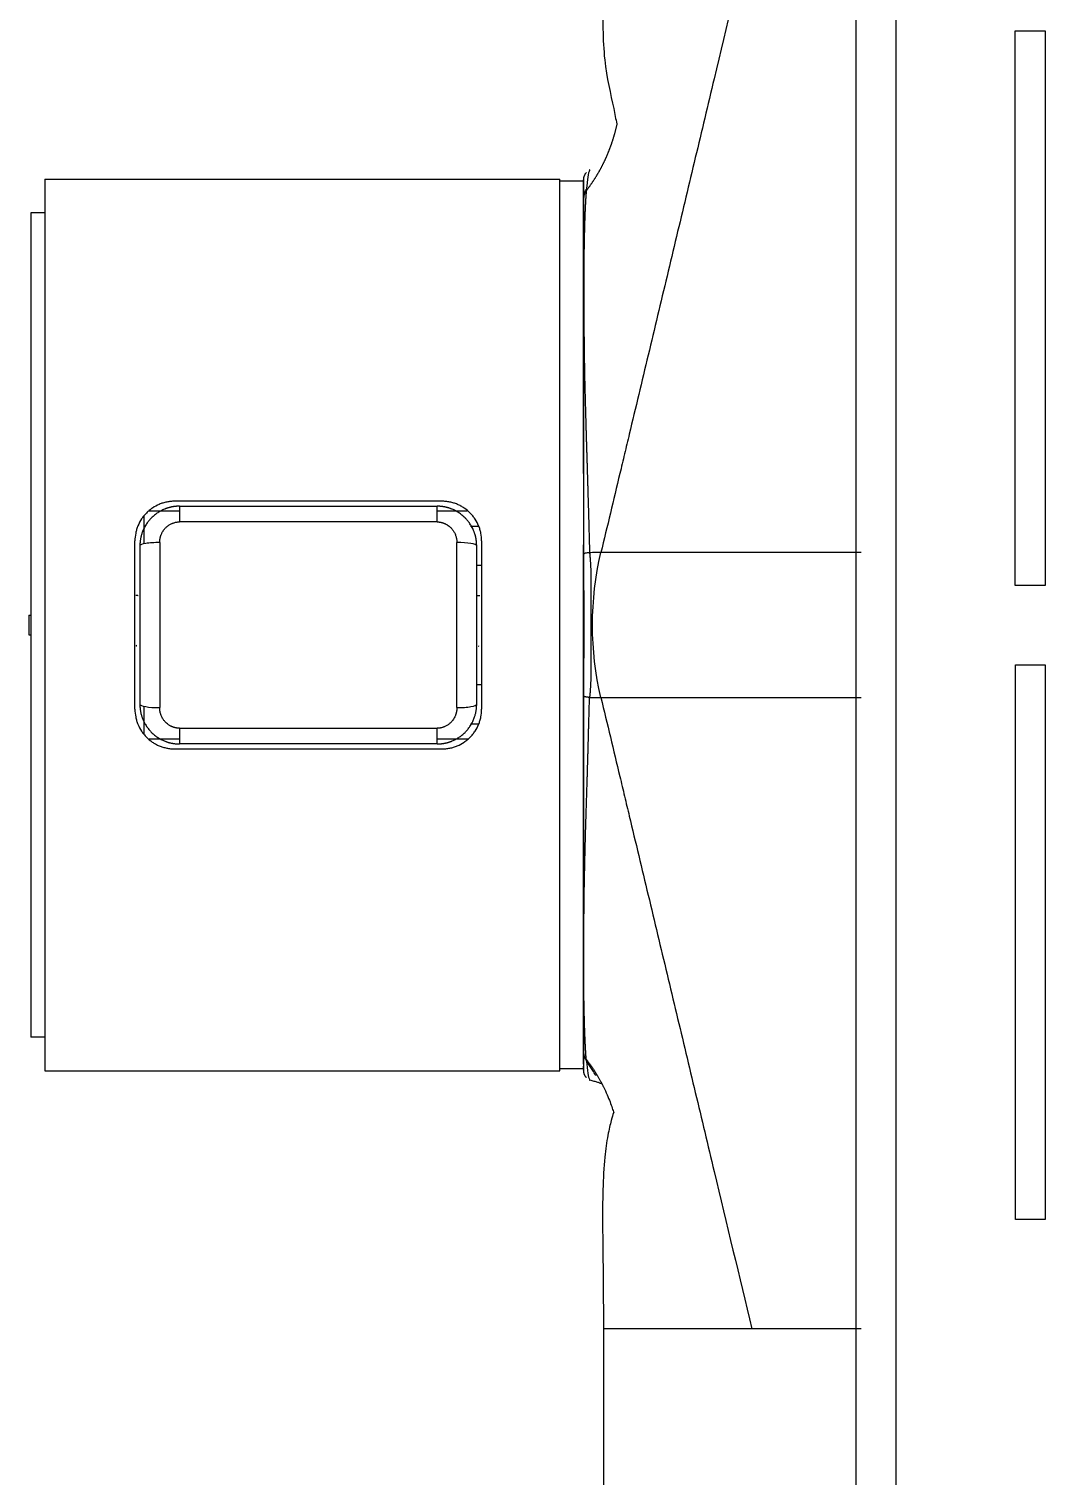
# Model space of a CAD drawing. Header units: millimetres. Extents: x -33000 to 294000, y 0 to 42408.
# Drawn here: x 136292.2 to 136343.4, y 14976.7 to 15049.7 of the extents above; entities that cross this region are included whole.
import ezdxf

# ---------------------------------------------------------------- set-up
doc = ezdxf.new("R2010")
doc.units = ezdxf.units.MM
doc.header["$LTSCALE"] = 50
doc.layers.add('arch', color=8, linetype='Continuous')

msp = doc.modelspace()

# ---------------------------------------------------------------- linework, layer by layer
at = {"layer": 'arch'}
for p, q in [((136341.945, 15049.605), (136343.445, 15049.605)), ((136341.945, 15021.605), (136341.945, 15049.605)), ((136343.445, 15049.605), (136343.445, 15021.605)), ((136292.956, 15042.105), (136292.956, 14997.105)), ((136292.956, 15042.105), (136318.956, 15042.105)), ((136318.956, 14997.105), (136318.956, 15042.105)), ((136320.156, 15042.005), (136318.956, 15042.005)), ((136320.156, 15027.248), (136320.156, 15042.005)), ((136292.956, 15040.405), (136292.256, 15040.405)), ((136292.256, 15040.405), (136292.256, 14998.805)), ((136313.006, 15025.855), (136299.506, 15025.855)), ((136299.756, 15025.605), (136312.756, 15025.605)), ((136299.756, 15025.605), (136299.756, 15024.813)), ((136312.756, 15024.813), (136312.756, 15025.605)), ((136297.956, 15025.119), (136297.956, 15023.705)), ((136299.756, 15025.355), (136298.208, 15025.355)), ((136312.756, 15024.813), (136299.756, 15024.813)), ((136314.283, 15025.355), (136312.756, 15025.355)), ((136314.447, 15024.605), (136314.846, 15024.605)), ((136297.506, 15015.355), (136297.506, 15023.855)), ((136297.756, 15023.605), (136297.756, 15015.605)), ((136298.756, 15023.771), (136298.756, 15019.605)), ((136313.756, 15019.605), (136313.756, 15023.771)), ((136314.756, 15015.605), (136314.756, 15023.605)), ((136315.006, 15023.855), (136315.006, 15015.355)), ((136320.156, 14997.444), (136320.156, 15023.652)), ((136315.006, 15022.605), (136314.756, 15022.605)), ((136297.655, 15021.105), (136297.555, 15021.105)), ((136314.805, 15021.105), (136314.905, 15021.105)), ((136343.445, 15021.605), (136341.945, 15021.605)), ((136292.156, 15020.105), (136292.256, 15020.105)), ((136292.156, 15020.105), (136292.156, 15019.105)), ((136292.156, 15019.105), (136292.256, 15019.105)), ((136298.756, 15019.605), (136298.756, 15015.438)), ((136313.756, 15015.438), (136313.756, 15019.605)), ((136341.946, 15017.605), (136343.445, 15017.605)), ((136341.946, 14989.605), (136341.946, 15017.605)), ((136343.445, 15017.605), (136343.445, 14989.605)), ((136314.756, 15016.605), (136315.006, 15016.605)), ((136297.956, 15015.505), (136297.956, 15014.091)), ((136314.83, 15014.605), (136314.447, 15014.605)), ((136298.229, 15013.855), (136299.756, 15013.855)), ((136299.756, 15014.396), (136299.756, 15013.605)), ((136299.756, 15014.396), (136312.756, 15014.396)), ((136312.756, 15013.605), (136312.756, 15014.396)), ((136312.756, 15013.855), (136314.304, 15013.855)), ((136299.506, 15013.355), (136313.006, 15013.355)), ((136312.756, 15013.605), (136299.756, 15013.605)), ((136292.956, 14998.805), (136292.256, 14998.805)), ((136292.956, 14997.105), (136318.956, 14997.105)), ((136320.156, 14997.205), (136318.956, 14997.205)), ((136320.156, 14997.205), (136320.156, 14997.347)), ((136343.445, 14989.605), (136341.946, 14989.605)), ((136321.156, 14984.136), (136321.156, 14904.405))]:
    msp.add_line(p, q, dxfattribs=at)
for centre, major_axis, start_param, end_param in [((136298.756, 15023.605), (1, 0), 1.570796, 3.141593), ((136313.756, 15023.605), (1, 0), 0, 1.570796), ((136298.756, 15015.605), (-1, 0), 0, 1.570796), ((136313.756, 15015.605), (-1, 0), 1.570796, 3.141593)]:
    msp.add_ellipse(centre, major_axis=major_axis, ratio=0.166667, start_param=start_param, end_param=end_param, dxfattribs=at)
for points, degree in [([(136333.906, 14904.605), (136333.906, 15145.105)], 1), ([(136335.906, 15145.112), (136335.906, 14905.605)], 1), ([(136320.156, 15042.061), (136320.155, 15042.28), (136320.293, 15042.451)], 2), ([(136320.156, 15042.068), (136320.156, 15042.069), (136320.156, 15041.774), (136320.156, 15041.211)], 3), ([(136320.156, 15041.211), (136320.156, 15041.196), (136320.156, 15041.181), (136320.156, 15041.165)], 3), ([(136321.028, 15015.95), (136320.462, 15018.326), (136320.462, 15020.883), (136321.028, 15023.26)], 3), ([(136297.555, 15021.105), (136297.551, 15021.105), (136297.547, 15021.101), (136297.544, 15021.095)], 3), ([(136297.655, 15021.105), (136297.658, 15021.105), (136297.662, 15021.101), (136297.665, 15021.095)], 3), ([(136314.805, 15021.105), (136314.802, 15021.105), (136314.798, 15021.101), (136314.794, 15021.095)], 3), ([(136314.905, 15021.105), (136314.909, 15021.105), (136314.912, 15021.102), (136314.916, 15021.096)], 3), ([(136320.156, 14998.044), (136320.156, 14998.028), (136320.156, 14998.013), (136320.156, 14997.999)], 3), ([(136320.156, 14997.999), (136320.156, 14997.434), (136320.156, 14997.139), (136320.156, 14997.141)], 3), ([(136320.292, 14996.76), (136320.155, 14996.93), (136320.156, 14997.148)], 2), ([(136320.45, 14996.651), (136321.007, 14996.499), (136321.06, 14996.459)], 2)]:
    msp.add_open_spline(points, degree=degree, dxfattribs=at)
for points, knots in [([(136328.641, 15055.126), (136328.01, 15052.482), (136327.377, 15049.834), (136326.427, 15045.856), (136326.11, 15044.529), (136325.475, 15041.873), (136325.158, 15040.544), (136324.682, 15038.55), (136324.523, 15037.885), (136324.205, 15036.556), (136323.729, 15034.562), (136323.094, 15031.902), (136322.617, 15029.908), (136322.379, 15028.911), (136322.299, 15028.578), (136322.14, 15027.913), (136321.902, 15026.916), (136321.664, 15025.919), (136321.346, 15024.589), (136321.187, 15023.924), (136321.028, 15023.26)], [0, 0, 0, 0, 0.25, 0.25, 0.375, 0.375, 0.5, 0.5, 0.5625, 0.5625, 0.625, 0.75, 0.8125, 0.8125, 0.84375, 0.84375, 0.875, 0.9375, 0.9375, 1, 1, 1, 1]), ([(136321.156, 15055.126), (136321.123, 15053.818), (136321.132, 15051.397), (136321.099, 15048.117), (136321.598, 15046.086), (136321.776, 15045.145), (136321.826, 15044.901)], [0, 0, 0, 0, 0.316473, 0.617682, 0.895173, 1, 1, 1, 1]), ([(136321.139, 15042.88), (136321.14, 15042.883), (136321.149, 15042.9), (136321.164, 15042.931), (136321.185, 15042.973), (136321.205, 15043.014), (136321.224, 15043.056), (136321.244, 15043.098), (136321.263, 15043.14), (136321.282, 15043.182), (136321.301, 15043.224), (136321.32, 15043.267), (136321.338, 15043.309), (136321.356, 15043.352), (136321.374, 15043.394), (136321.392, 15043.437), (136321.409, 15043.48), (136321.427, 15043.523), (136321.443, 15043.566), (136321.46, 15043.609), (136321.477, 15043.652), (136321.493, 15043.695), (136321.509, 15043.739), (136321.525, 15043.782), (136321.54, 15043.826), (136321.556, 15043.869), (136321.571, 15043.913), (136321.586, 15043.957), (136321.6, 15044.001), (136321.615, 15044.044), (136321.629, 15044.088), (136321.643, 15044.133), (136321.657, 15044.177), (136321.67, 15044.221), (136321.684, 15044.265), (136321.697, 15044.31), (136321.71, 15044.354), (136321.722, 15044.398), (136321.735, 15044.443), (136321.747, 15044.488), (136321.759, 15044.532), (136321.771, 15044.577), (136321.782, 15044.622), (136321.794, 15044.667), (136321.805, 15044.711), (136321.816, 15044.756), (136321.826, 15044.801), (136321.837, 15044.846), (136321.844, 15044.877), (136321.848, 15044.893), (136321.848, 15044.893)], [0, 0, 0, 0, 0.005324, 0.026917, 0.048511, 0.070105, 0.091699, 0.113294, 0.134889, 0.156485, 0.178082, 0.19968, 0.221278, 0.242878, 0.264478, 0.286079, 0.307681, 0.329284, 0.350887, 0.372492, 0.394097, 0.415703, 0.43731, 0.458918, 0.480526, 0.502134, 0.523743, 0.545352, 0.566962, 0.588571, 0.610181, 0.63179, 0.653399, 0.675008, 0.696616, 0.718223, 0.73983, 0.761435, 0.78304, 0.804642, 0.826244, 0.847843, 0.869442, 0.89104, 0.912637, 0.934234, 0.955831, 0.977428, 0.999025, 1, 1, 1, 1]), ([(136320.285, 15041.522), (136320.295, 15041.534), (136320.313, 15041.559), (136320.341, 15041.596), (136320.369, 15041.633), (136320.396, 15041.67), (136320.423, 15041.707), (136320.45, 15041.745), (136320.477, 15041.782), (136320.504, 15041.82), (136320.53, 15041.858), (136320.556, 15041.896), (136320.582, 15041.934), (136320.608, 15041.972), (136320.634, 15042.011), (136320.659, 15042.049), (136320.685, 15042.088), (136320.71, 15042.127), (136320.734, 15042.166), (136320.759, 15042.205), (136320.784, 15042.244), (136320.808, 15042.284), (136320.832, 15042.323), (136320.855, 15042.363), (136320.879, 15042.403), (136320.902, 15042.443), (136320.925, 15042.483), (136320.948, 15042.523), (136320.971, 15042.563), (136320.993, 15042.603), (136321.016, 15042.644), (136321.037, 15042.685), (136321.059, 15042.725), (136321.081, 15042.766), (136321.102, 15042.807), (136321.121, 15042.845), (136321.133, 15042.869), (136321.139, 15042.88)], [0, 0, 0, 0, 0.028748, 0.0575, 0.086255, 0.115013, 0.143774, 0.172538, 0.201303, 0.230072, 0.258842, 0.287613, 0.316387, 0.345162, 0.373938, 0.402716, 0.431494, 0.460273, 0.489053, 0.517833, 0.546614, 0.575395, 0.604176, 0.632957, 0.661738, 0.69052, 0.7193, 0.748081, 0.776862, 0.805642, 0.834422, 0.863201, 0.89198, 0.920759, 0.949538, 0.978317, 1, 1, 1, 1]), ([(136320.464, 15042.592), (136320.457, 15042.585), (136320.45, 15042.571), (136320.421, 15042.494), (136320.397, 15042.384), (136320.344, 15042.059), (136320.316, 15041.843), (136320.288, 15041.573)], [0, 0, 0, 0, 0.148529, 0.148529, 0.574264, 0.574264, 1, 1, 1, 1]), ([(136320.156, 15041.211), (136320.156, 15041.241), (136320.158, 15041.272), (136320.169, 15041.334), (136320.177, 15041.366), (136320.199, 15041.428), (136320.213, 15041.459), (136320.246, 15041.518), (136320.266, 15041.547), (136320.288, 15041.573)], [0, 0, 0, 0, 0.25, 0.25, 0.5, 0.5, 0.75, 0.75, 1, 1, 1, 1]), ([(136320.288, 15041.573), (136320.288, 15041.57), (136320.287, 15041.563), (136320.287, 15041.553), (136320.286, 15041.543), (136320.286, 15041.533), (136320.286, 15041.526), (136320.285, 15041.522)], [0, 0, 0, 0, 0.203537, 0.405279, 0.605254, 0.803486, 1, 1, 1, 1]), ([(136320.156, 15041.165), (136320.156, 15041.016), (136320.156, 15040.849), (136320.156, 15040.485), (136320.156, 15040.287), (136320.156, 15039.858), (136320.156, 15039.627), (136320.156, 15039.133), (136320.156, 15038.87), (136320.156, 15038.31), (136320.156, 15038.013), (136320.156, 15037.387), (136320.156, 15037.058), (136320.156, 15036.369), (136320.156, 15036.01), (136320.156, 15035.262), (136320.156, 15034.875), (136320.156, 15034.075), (136320.156, 15033.663), (136320.156, 15032.816), (136320.156, 15032.382), (136320.156, 15031.494), (136320.156, 15031.041), (136320.156, 15030.117), (136320.156, 15029.647), (136320.156, 15028.216), (136320.156, 15027.234), (136320.156, 15025.234), (136320.156, 15024.215), (136320.156, 15023.187)], [0, 0, 0, 0, 0.0625, 0.0625, 0.125, 0.125, 0.1875, 0.1875, 0.25, 0.25, 0.3125, 0.3125, 0.375, 0.375, 0.4375, 0.4375, 0.5, 0.5, 0.5625, 0.5625, 0.625, 0.625, 0.6875, 0.6875, 0.75, 0.75, 0.875, 0.875, 1, 1, 1, 1]), ([(136320.285, 15041.522), (136320.285, 15041.514), (136320.283, 15041.498), (136320.282, 15041.473), (136320.28, 15041.448), (136320.278, 15041.423), (136320.276, 15041.398), (136320.274, 15041.373), (136320.272, 15041.348), (136320.271, 15041.323), (136320.269, 15041.298), (136320.267, 15041.273), (136320.265, 15041.247), (136320.264, 15041.222), (136320.262, 15041.196), (136320.26, 15041.171), (136320.259, 15041.145), (136320.257, 15041.119), (136320.255, 15041.094), (136320.254, 15041.068), (136320.252, 15041.042), (136320.251, 15041.016), (136320.249, 15040.99), (136320.248, 15040.965), (136320.246, 15040.939), (136320.245, 15040.913), (136320.244, 15040.887), (136320.242, 15040.861), (136320.241, 15040.835), (136320.239, 15040.809), (136320.238, 15040.783), (136320.237, 15040.757), (136320.236, 15040.731), (136320.234, 15040.706), (136320.233, 15040.68), (136320.232, 15040.654), (136320.231, 15040.628), (136320.229, 15040.602), (136320.228, 15040.576), (136320.227, 15040.551), (136320.226, 15040.525), (136320.225, 15040.499), (136320.224, 15040.474), (136320.223, 15040.448), (136320.221, 15040.423), (136320.22, 15040.397), (136320.219, 15040.372), (136320.218, 15040.346), (136320.217, 15040.321), (136320.216, 15040.296), (136320.215, 15040.271), (136320.214, 15040.246), (136320.214, 15040.221), (136320.213, 15040.196), (136320.212, 15040.171), (136320.211, 15040.146), (136320.21, 15040.121), (136320.209, 15040.097), (136320.208, 15040.072), (136320.207, 15040.048), (136320.207, 15040.024), (136320.206, 15039.999), (136320.205, 15039.975), (136320.204, 15039.951), (136320.204, 15039.927), (136320.203, 15039.904), (136320.202, 15039.88), (136320.201, 15039.856), (136320.201, 15039.833), (136320.2, 15039.809), (136320.199, 15039.786), (136320.199, 15039.763), (136320.198, 15039.74), (136320.197, 15039.717), (136320.197, 15039.695), (136320.196, 15039.672), (136320.195, 15039.65), (136320.195, 15039.627), (136320.194, 15039.605), (136320.194, 15039.583), (136320.193, 15039.561), (136320.193, 15039.54), (136320.192, 15039.518), (136320.192, 15039.497), (136320.191, 15039.475), (136320.191, 15039.454), (136320.19, 15039.433), (136320.19, 15039.412), (136320.189, 15039.392), (136320.189, 15039.371), (136320.188, 15039.351), (136320.188, 15039.331), (136320.187, 15039.311), (136320.187, 15039.291), (136320.186, 15039.272), (136320.186, 15039.252), (136320.186, 15039.233), (136320.185, 15039.214), (136320.185, 15039.195), (136320.184, 15039.176), (136320.184, 15039.158), (136320.184, 15039.139), (136320.183, 15039.121), (136320.183, 15039.103), (136320.183, 15039.085), (136320.182, 15039.068), (136320.182, 15039.05), (136320.182, 15039.033), (136320.181, 15039.016), (136320.181, 15038.999), (136320.181, 15038.983), (136320.18, 15038.966), (136320.18, 15038.95), (136320.18, 15038.934), (136320.179, 15038.918), (136320.179, 15038.903), (136320.179, 15038.887), (136320.179, 15038.872), (136320.178, 15038.857), (136320.178, 15038.842), (136320.177, 15038.784), (136320.175, 15038.679), (136320.173, 15038.525), (136320.171, 15038.365), (136320.17, 15038.198), (136320.168, 15038.024), (136320.167, 15037.844), (136320.166, 15037.656), (136320.165, 15037.461), (136320.165, 15037.259), (136320.164, 15037.049), (136320.164, 15036.831), (136320.164, 15036.605), (136320.164, 15036.371), (136320.164, 15036.129), (136320.165, 15035.878), (136320.165, 15035.618), (136320.166, 15035.35), (136320.167, 15035.106), (136320.168, 15034.889), (136320.169, 15034.699), (136320.17, 15034.5), (136320.172, 15034.293), (136320.174, 15034.078), (136320.176, 15033.854), (136320.179, 15033.622), (136320.182, 15033.38), (136320.185, 15033.129), (136320.189, 15032.869), (136320.194, 15032.6), (136320.199, 15032.322), (136320.205, 15032.046), (136320.211, 15031.774), (136320.217, 15031.508), (136320.224, 15031.235), (136320.231, 15030.955), (136320.239, 15030.668), (136320.247, 15030.375), (136320.255, 15030.074), (136320.264, 15029.767), (136320.272, 15029.491), (136320.279, 15029.25), (136320.285, 15029.046), (136320.291, 15028.844), (136320.297, 15028.643), (136320.304, 15028.443), (136320.31, 15028.245), (136320.316, 15028.049), (136320.322, 15027.853), (136320.327, 15027.66), (136320.333, 15027.468), (136320.339, 15027.277), (136320.345, 15027.089), (136320.35, 15026.902), (136320.356, 15026.716), (136320.361, 15026.533), (136320.367, 15026.351), (136320.372, 15026.171), (136320.377, 15025.993), (136320.382, 15025.817), (136320.387, 15025.642), (136320.392, 15025.47), (136320.397, 15025.299), (136320.402, 15025.13), (136320.407, 15024.963), (136320.412, 15024.799), (136320.416, 15024.636), (136320.421, 15024.475), (136320.425, 15024.316), (136320.429, 15024.159), (136320.433, 15024.004), (136320.438, 15023.851), (136320.442, 15023.7), (136320.445, 15023.551), (136320.449, 15023.404), (136320.452, 15023.307), (136320.453, 15023.259)], [0, 0, 0, 0, 0.003027, 0.006038, 0.009033, 0.012011, 0.014972, 0.017918, 0.020847, 0.023759, 0.026655, 0.029534, 0.032397, 0.035244, 0.038074, 0.040887, 0.043684, 0.046465, 0.049228, 0.051975, 0.054706, 0.05742, 0.060117, 0.062798, 0.065462, 0.068109, 0.070739, 0.073353, 0.07595, 0.078531, 0.081094, 0.083641, 0.086171, 0.088685, 0.091181, 0.093661, 0.096124, 0.09857, 0.100999, 0.103411, 0.105807, 0.108186, 0.110547, 0.112892, 0.11522, 0.117532, 0.119826, 0.122103, 0.124363, 0.126607, 0.128833, 0.131043, 0.133236, 0.135411, 0.13757, 0.139712, 0.141836, 0.143944, 0.146035, 0.148108, 0.150165, 0.152205, 0.154227, 0.156233, 0.158222, 0.160193, 0.162148, 0.164085, 0.166006, 0.167909, 0.169795, 0.171664, 0.173517, 0.175352, 0.17717, 0.178971, 0.180754, 0.182521, 0.184271, 0.186003, 0.187719, 0.189417, 0.191098, 0.192762, 0.194409, 0.196039, 0.197652, 0.199248, 0.200826, 0.202387, 0.203932, 0.205459, 0.206969, 0.208462, 0.209937, 0.211396, 0.212837, 0.214262, 0.215669, 0.217059, 0.218432, 0.219787, 0.221126, 0.222447, 0.223752, 0.225039, 0.226309, 0.227561, 0.228797, 0.230015, 0.231217, 0.232401, 0.233568, 0.234718, 0.23585, 0.236966, 0.238064, 0.239145, 0.240209, 0.241256, 0.242286, 0.252668, 0.263327, 0.274264, 0.285477, 0.296967, 0.308733, 0.320776, 0.333094, 0.345688, 0.358557, 0.371702, 0.385121, 0.398813, 0.41278, 0.427019, 0.44153, 0.456312, 0.471364, 0.481129, 0.49124, 0.501694, 0.51249, 0.523628, 0.535105, 0.54692, 0.559072, 0.571557, 0.584373, 0.597519, 0.610991, 0.624786, 0.637095, 0.649601, 0.662303, 0.675201, 0.688292, 0.701577, 0.715055, 0.728724, 0.742584, 0.751573, 0.76046, 0.769247, 0.777934, 0.786522, 0.79501, 0.8034, 0.811692, 0.819886, 0.827983, 0.835983, 0.843887, 0.851695, 0.859408, 0.867026, 0.874549, 0.881978, 0.889313, 0.896555, 0.903704, 0.91076, 0.917724, 0.924596, 0.931376, 0.938065, 0.944663, 0.951171, 0.957588, 0.963915, 0.970153, 0.9763, 0.982359, 0.988328, 0.994208, 1, 1, 1, 1]), ([(136299.506, 15025.855), (136299.439, 15025.855), (136299.306, 15025.848), (136299.111, 15025.819), (136298.983, 15025.786), (136298.887, 15025.757), (136298.856, 15025.746), (136298.793, 15025.724), (136298.763, 15025.712), (136298.611, 15025.648), (136298.495, 15025.586), (136298.36, 15025.494), (136298.333, 15025.475), (136298.28, 15025.435), (136298.254, 15025.415), (136298.178, 15025.352), (136298.082, 15025.264), (136297.996, 15025.167), (136297.934, 15025.092), (136297.914, 15025.066), (136297.876, 15025.014), (136297.857, 15024.987), (136297.766, 15024.85), (136297.706, 15024.736), (136297.632, 15024.557), (136297.61, 15024.496), (136297.582, 15024.402), (136297.573, 15024.371), (136297.558, 15024.307), (136297.55, 15024.275), (136297.519, 15024.116), (136297.506, 15023.986), (136297.506, 15023.855)], [0, 0, 0, 0, 0.0625, 0.125, 0.1875, 0.1875, 0.21875, 0.21875, 0.25, 0.25, 0.375, 0.375, 0.40625, 0.40625, 0.4375, 0.4375, 0.5, 0.5625, 0.5625, 0.59375, 0.59375, 0.625, 0.625, 0.75, 0.75, 0.8125, 0.8125, 0.84375, 0.84375, 0.875, 0.875, 1, 1, 1, 1]), ([(136299.756, 15025.605), (136299.749, 15025.605), (136299.734, 15025.605), (136299.712, 15025.604), (136299.69, 15025.604), (136299.668, 15025.603), (136299.647, 15025.602), (136299.625, 15025.6), (136299.603, 15025.599), (136299.581, 15025.597), (136299.559, 15025.595), (136299.537, 15025.593), (136299.514, 15025.59), (136299.492, 15025.587), (136299.47, 15025.584), (136299.448, 15025.581), (136299.426, 15025.577), (136299.404, 15025.574), (136299.382, 15025.57), (136299.36, 15025.565), (136299.338, 15025.561), (136299.316, 15025.556), (136299.295, 15025.551), (136299.273, 15025.545), (136299.251, 15025.54), (136299.229, 15025.534), (136299.207, 15025.528), (136299.185, 15025.522), (136299.164, 15025.515), (136299.142, 15025.508), (136299.12, 15025.501), (136299.099, 15025.494), (136299.077, 15025.486), (136299.056, 15025.478), (136299.035, 15025.47), (136299.013, 15025.462), (136298.943, 15025.433), (136298.822, 15025.377), (136298.657, 15025.279), (136298.495, 15025.161), (136298.354, 15025.035), (136298.229, 15024.9), (136298.116, 15024.755), (136298.004, 15024.578), (136297.926, 15024.417), (136297.875, 15024.287), (136297.847, 15024.204), (136297.824, 15024.125), (136297.805, 15024.049), (136297.791, 15023.977), (136297.779, 15023.91), (136297.77, 15023.848), (136297.764, 15023.79), (136297.76, 15023.737), (136297.758, 15023.688), (136297.756, 15023.645), (136297.756, 15023.618), (136297.756, 15023.605)], [0, 0, 0, 0, 0.006932, 0.013875, 0.020831, 0.027798, 0.034777, 0.041768, 0.04877, 0.055783, 0.062807, 0.069842, 0.076888, 0.083945, 0.091012, 0.098089, 0.105177, 0.112275, 0.119383, 0.126501, 0.13363, 0.140769, 0.147918, 0.155077, 0.162247, 0.169427, 0.176618, 0.183819, 0.19103, 0.198251, 0.205483, 0.212725, 0.219977, 0.22724, 0.234513, 0.241796, 0.24909, 0.307244, 0.368214, 0.431986, 0.498548, 0.548707, 0.607158, 0.67388, 0.748859, 0.778439, 0.806439, 0.832863, 0.857715, 0.880996, 0.902709, 0.922854, 0.941429, 0.958431, 0.973861, 0.987717, 1, 1, 1, 1]), ([(136314.756, 15023.605), (136314.756, 15023.612), (136314.756, 15023.628), (136314.755, 15023.652), (136314.755, 15023.678), (136314.753, 15023.706), (136314.752, 15023.736), (136314.749, 15023.767), (136314.746, 15023.8), (136314.743, 15023.835), (136314.738, 15023.871), (136314.733, 15023.909), (136314.726, 15023.949), (136314.719, 15023.99), (136314.71, 15024.033), (136314.7, 15024.077), (136314.688, 15024.123), (136314.675, 15024.17), (136314.66, 15024.219), (136314.643, 15024.268), (136314.624, 15024.319), (136314.581, 15024.427), (136314.508, 15024.577), (136314.396, 15024.755), (136314.283, 15024.9), (136314.158, 15025.034), (136314.018, 15025.161), (136313.855, 15025.279), (136313.689, 15025.377), (136313.562, 15025.437), (136313.476, 15025.471), (136313.432, 15025.487), (136313.387, 15025.503), (136313.343, 15025.517), (136313.298, 15025.53), (136313.253, 15025.542), (136313.208, 15025.553), (136313.163, 15025.563), (136313.118, 15025.572), (136313.072, 15025.58), (136313.027, 15025.586), (136312.982, 15025.592), (136312.936, 15025.597), (136312.891, 15025.6), (136312.846, 15025.603), (136312.801, 15025.604), (136312.771, 15025.605), (136312.756, 15025.605)], [0, 0, 0, 0, 0.007192, 0.014948, 0.023266, 0.032147, 0.041592, 0.051599, 0.062169, 0.073302, 0.084996, 0.097253, 0.11007, 0.123449, 0.137389, 0.15189, 0.166954, 0.182581, 0.198771, 0.215525, 0.232845, 0.25073, 0.325803, 0.392595, 0.451091, 0.501269, 0.567911, 0.631764, 0.692815, 0.75105, 0.766045, 0.780996, 0.795903, 0.810767, 0.825588, 0.840366, 0.855099, 0.86979, 0.884437, 0.899041, 0.913602, 0.928119, 0.942591, 0.957016, 0.971393, 0.985722, 1, 1, 1, 1]), ([(136315.006, 15023.855), (136315.006, 15023.986), (136314.993, 15024.115), (136314.956, 15024.305), (136314.94, 15024.368), (136314.912, 15024.462), (136314.902, 15024.493), (136314.88, 15024.554), (136314.868, 15024.585), (136314.806, 15024.735), (136314.746, 15024.849), (136314.639, 15025.011), (136314.6, 15025.064), (136314.538, 15025.14), (136314.517, 15025.165), (136314.473, 15025.214), (136314.451, 15025.238), (136314.337, 15025.353), (136314.237, 15025.437), (136314.101, 15025.529), (136314.073, 15025.546), (136314.031, 15025.572), (136314.017, 15025.581), (136313.988, 15025.597), (136313.916, 15025.637), (136313.782, 15025.701), (136313.597, 15025.769), (136313.469, 15025.801), (136313.371, 15025.821), (136313.338, 15025.827), (136313.272, 15025.837), (136313.239, 15025.841), (136313.14, 15025.851), (136313.073, 15025.855), (136313.006, 15025.855)], [0, 0, 0, 0, 0.125, 0.125, 0.1875, 0.1875, 0.21875, 0.21875, 0.25, 0.25, 0.375, 0.375, 0.4375, 0.4375, 0.46875, 0.46875, 0.5, 0.5, 0.625, 0.625, 0.65625, 0.65625, 0.671875, 0.671875, 0.6875, 0.75, 0.8125, 0.875, 0.875, 0.90625, 0.90625, 0.9375, 0.9375, 1, 1, 1, 1]), ([(136298.756, 15023.771), (136298.756, 15023.777), (136298.756, 15023.788), (136298.756, 15023.805), (136298.757, 15023.822), (136298.758, 15023.839), (136298.759, 15023.856), (136298.761, 15023.873), (136298.762, 15023.89), (136298.764, 15023.907), (136298.767, 15023.923), (136298.769, 15023.94), (136298.772, 15023.957), (136298.775, 15023.973), (136298.778, 15023.99), (136298.782, 15024.007), (136298.786, 15024.023), (136298.79, 15024.039), (136298.794, 15024.056), (136298.799, 15024.072), (136298.804, 15024.088), (136298.809, 15024.104), (136298.814, 15024.12), (136298.82, 15024.136), (136298.826, 15024.152), (136298.838, 15024.183), (136298.867, 15024.25), (136298.918, 15024.344), (136298.983, 15024.435), (136299.045, 15024.506), (136299.103, 15024.561), (136299.165, 15024.612), (136299.23, 15024.658), (136299.299, 15024.698), (136299.355, 15024.725), (136299.4, 15024.743), (136299.439, 15024.758), (136299.494, 15024.776), (136299.551, 15024.791), (136299.603, 15024.801), (136299.644, 15024.806), (136299.679, 15024.81), (136299.709, 15024.812), (136299.734, 15024.813), (136299.749, 15024.813), (136299.756, 15024.813)], [0, 0, 0, 0, 0.010626, 0.021255, 0.031886, 0.042518, 0.053151, 0.063784, 0.074417, 0.085049, 0.09568, 0.106308, 0.116934, 0.127556, 0.138176, 0.148793, 0.159407, 0.170017, 0.180623, 0.191226, 0.201825, 0.212421, 0.223012, 0.233599, 0.244181, 0.254759, 0.2963, 0.38126, 0.455852, 0.506627, 0.556602, 0.606403, 0.656029, 0.705482, 0.754773, 0.77086, 0.796723, 0.832332, 0.877664, 0.906144, 0.931386, 0.953391, 0.972161, 0.987697, 1, 1, 1, 1]), ([(136312.756, 15024.813), (136312.761, 15024.813), (136312.771, 15024.813), (136312.786, 15024.813), (136312.802, 15024.812), (136312.817, 15024.811), (136312.832, 15024.81), (136312.847, 15024.809), (136312.862, 15024.807), (136312.877, 15024.805), (136312.893, 15024.803), (136312.908, 15024.801), (136312.923, 15024.798), (136312.938, 15024.795), (136312.953, 15024.792), (136312.967, 15024.789), (136312.982, 15024.786), (136312.997, 15024.782), (136313.012, 15024.778), (136313.026, 15024.774), (136313.041, 15024.769), (136313.055, 15024.764), (136313.07, 15024.759), (136313.084, 15024.754), (136313.098, 15024.749), (136313.113, 15024.743), (136313.127, 15024.737), (136313.144, 15024.73), (136313.17, 15024.718), (136313.207, 15024.7), (136313.258, 15024.672), (136313.33, 15024.625), (136313.402, 15024.568), (136313.469, 15024.504), (136313.52, 15024.446), (136313.568, 15024.381), (136313.611, 15024.313), (136313.649, 15024.242), (136313.675, 15024.181), (136313.697, 15024.123), (136313.718, 15024.058), (136313.735, 15023.986), (136313.746, 15023.919), (136313.752, 15023.869), (136313.755, 15023.829), (136313.756, 15023.797), (136313.756, 15023.779), (136313.756, 15023.771)], [0, 0, 0, 0, 0.009412, 0.018826, 0.028242, 0.03766, 0.04708, 0.056502, 0.065925, 0.075349, 0.084775, 0.094202, 0.10363, 0.113059, 0.122489, 0.131921, 0.141355, 0.150792, 0.16023, 0.169671, 0.179115, 0.188562, 0.198012, 0.207465, 0.216922, 0.226383, 0.235847, 0.245315, 0.261881, 0.28798, 0.32366, 0.368993, 0.449179, 0.493371, 0.543482, 0.59375, 0.644161, 0.694696, 0.745334, 0.769368, 0.811762, 0.872582, 0.909215, 0.940289, 0.965782, 0.985685, 1, 1, 1, 1]), ([(136321.028, 15023.26), (136321.017, 15023.26), (136320.992, 15023.26), (136320.952, 15023.261), (136320.907, 15023.261), (136320.856, 15023.261), (136320.801, 15023.261), (136320.746, 15023.261), (136320.678, 15023.261), (136320.582, 15023.26), (136320.501, 15023.259), (136320.453, 15023.259)], [0, 0, 0, 0, 0.060038, 0.129123, 0.207265, 0.294468, 0.390731, 0.496044, 0.578166, 0.746254, 1, 1, 1, 1]), ([(136320.453, 15023.259), (136320.409, 15023.255), (136320.367, 15023.251), (136320.293, 15023.24), (136320.26, 15023.234), (136320.208, 15023.221), (136320.188, 15023.214), (136320.162, 15023.2), (136320.156, 15023.193), (136320.156, 15023.187)], [0, 0, 0, 0, 0.25, 0.25, 0.5, 0.5, 0.75, 0.75, 1, 1, 1, 1]), ([(136320.156, 15023.187), (136320.156, 15023.158), (136320.156, 15023.1), (136320.156, 15023.014), (136320.156, 15022.928), (136320.156, 15022.842), (136320.156, 15022.756), (136320.156, 15022.67), (136320.156, 15022.585), (136320.156, 15022.499), (136320.156, 15022.414), (136320.156, 15022.329), (136320.156, 15022.244), (136320.156, 15022.159), (136320.156, 15022.075), (136320.156, 15021.99), (136320.156, 15021.906), (136320.156, 15021.822), (136320.156, 15021.737), (136320.156, 15021.653), (136320.156, 15021.569), (136320.156, 15021.485), (136320.156, 15021.376), (136320.157, 15021.243), (136320.157, 15021.087), (136320.157, 15020.934), (136320.157, 15020.785), (136320.157, 15020.639), (136320.157, 15020.497), (136320.158, 15020.359), (136320.158, 15020.224), (136320.158, 15020.093), (136320.158, 15019.966), (136320.158, 15019.842), (136320.158, 15019.722), (136320.158, 15019.571), (136320.158, 15019.382), (136320.158, 15019.15), (136320.158, 15018.906), (136320.157, 15018.649), (136320.157, 15018.38), (136320.157, 15018.098), (136320.156, 15017.864), (136320.156, 15017.682), (136320.156, 15017.556), (136320.156, 15017.429), (136320.156, 15017.303), (136320.156, 15017.176), (136320.156, 15017.049), (136320.156, 15016.922), (136320.156, 15016.794), (136320.156, 15016.667), (136320.156, 15016.538), (136320.156, 15016.41), (136320.156, 15016.281), (136320.156, 15016.152), (136320.156, 15016.066), (136320.156, 15016.023)], [0, 0, 0, 0, 0.012136, 0.024248, 0.036335, 0.048397, 0.060434, 0.072447, 0.084434, 0.096395, 0.108331, 0.120242, 0.132126, 0.143985, 0.155819, 0.167629, 0.179418, 0.191186, 0.202937, 0.214673, 0.226395, 0.238104, 0.249799, 0.272077, 0.293865, 0.315153, 0.335937, 0.356214, 0.375981, 0.395237, 0.41398, 0.432211, 0.449929, 0.467133, 0.483824, 0.500001, 0.530428, 0.562635, 0.59662, 0.632381, 0.66991, 0.709194, 0.750201, 0.767772, 0.78537, 0.802996, 0.820654, 0.838353, 0.856101, 0.8739, 0.891754, 0.909662, 0.927624, 0.94564, 0.963708, 0.981828, 1, 1, 1, 1]), ([(136320.453, 15023.259), (136320.454, 15023.244), (136320.457, 15023.215), (136320.462, 15023.171), (136320.466, 15023.126), (136320.47, 15023.082), (136320.474, 15023.037), (136320.478, 15022.992), (136320.482, 15022.947), (136320.485, 15022.902), (136320.489, 15022.856), (136320.492, 15022.81), (136320.495, 15022.764), (136320.498, 15022.718), (136320.501, 15022.672), (136320.503, 15022.625), (136320.506, 15022.579), (136320.508, 15022.532), (136320.512, 15022.438), (136320.517, 15022.306), (136320.52, 15022.142), (136320.522, 15022), (136320.523, 15021.88), (136320.524, 15021.782), (136320.524, 15021.706), (136320.524, 15021.652), (136320.525, 15021.597), (136320.524, 15021.534), (136320.524, 15021.455), (136320.524, 15021.375), (136320.523, 15021.296), (136320.523, 15021.217), (136320.523, 15021.138), (136320.522, 15021.059), (136320.522, 15020.98), (136320.522, 15020.901), (136320.521, 15020.822), (136320.521, 15020.743), (136320.521, 15020.664), (136320.521, 15020.585), (136320.521, 15020.506), (136320.521, 15020.427), (136320.521, 15020.349), (136320.521, 15020.27), (136320.522, 15020.192), (136320.522, 15020.113), (136320.522, 15020.035), (136320.522, 15019.957), (136320.522, 15019.878), (136320.522, 15019.8), (136320.523, 15019.722), (136320.523, 15019.645), (136320.523, 15019.531), (136320.523, 15019.382), (136320.523, 15019.2), (136320.523, 15019.021), (136320.523, 15018.845), (136320.523, 15018.672), (136320.523, 15018.511), (136320.523, 15018.36), (136320.523, 15018.215), (136320.523, 15018.061), (136320.523, 15017.899), (136320.524, 15017.729), (136320.524, 15017.586), (136320.523, 15017.445), (136320.523, 15017.277), (136320.52, 15017.02), (136320.513, 15016.79), (136320.505, 15016.617), (136320.501, 15016.531), (136320.495, 15016.445), (136320.49, 15016.361), (136320.483, 15016.277), (136320.476, 15016.194), (136320.469, 15016.112), (136320.461, 15016.031), (136320.456, 15015.977), (136320.453, 15015.951)], [0, 0, 0, 0, 0.006128, 0.012279, 0.018453, 0.024648, 0.030865, 0.037104, 0.043364, 0.049646, 0.055949, 0.062272, 0.068617, 0.074984, 0.081371, 0.08778, 0.094211, 0.100663, 0.107138, 0.132664, 0.155104, 0.174499, 0.190872, 0.204235, 0.214591, 0.22194, 0.226281, 0.237098, 0.247907, 0.258711, 0.269508, 0.280301, 0.291088, 0.301871, 0.312649, 0.323421, 0.334188, 0.344948, 0.355702, 0.366448, 0.377186, 0.387915, 0.398635, 0.409345, 0.420043, 0.43073, 0.441405, 0.452067, 0.462715, 0.473349, 0.483968, 0.494572, 0.505159, 0.530423, 0.555273, 0.579702, 0.603704, 0.627273, 0.650403, 0.669166, 0.689044, 0.710027, 0.732108, 0.755285, 0.779559, 0.790368, 0.813284, 0.848331, 0.895659, 0.907654, 0.919548, 0.931341, 0.943036, 0.95463, 0.966125, 0.97752, 0.988812, 1, 1, 1, 1]), ([(136334.157, 15023.26), (136331.907, 15023.26), (136329.65, 15023.26), (136326.314, 15023.26), (136325.21, 15023.26), (136323.058, 15023.26), (136322.01, 15023.26), (136321.028, 15023.26)], [0, 0, 0, 0, 0.5, 0.5, 0.75, 0.75, 1, 1, 1, 1]), ([(136297.608, 15018.538), (136297.603, 15018.536), (136297.598, 15018.539), (136297.588, 15018.552), (136297.583, 15018.563), (136297.577, 15018.582), (136297.576, 15018.586), (136297.574, 15018.59), (136297.574, 15018.591), (136297.574, 15018.591)], [0, 0, 0, 0, 0.441305, 0.441305, 0.88261, 0.88261, 0.992936, 0.992936, 1, 1, 1, 1]), ([(136314.841, 15018.549), (136314.846, 15018.542), (136314.85, 15018.538), (136314.859, 15018.537), (136314.864, 15018.541), (136314.869, 15018.549), (136314.869, 15018.55), (136314.87, 15018.55)], [0, 0, 0, 0, 0.471666, 0.471666, 0.977742, 0.977742, 1, 1, 1, 1]), ([(136320.156, 15016.023), (136320.156, 15014.995), (136320.156, 15013.976), (136320.156, 15011.975), (136320.156, 15010.993), (136320.156, 15009.562), (136320.156, 15009.092), (136320.156, 15008.168), (136320.156, 15007.715), (136320.156, 15006.827), (136320.156, 15006.393), (136320.156, 15005.547), (136320.156, 15005.134), (136320.156, 15004.334), (136320.156, 15003.947), (136320.156, 15003.2), (136320.156, 15002.84), (136320.156, 15002.151), (136320.156, 15001.822), (136320.156, 15001.196), (136320.156, 15000.9), (136320.156, 15000.34), (136320.156, 15000.076), (136320.156, 14999.582), (136320.156, 14999.352), (136320.156, 14998.923), (136320.156, 14998.724), (136320.156, 14998.36), (136320.156, 14998.194), (136320.156, 14998.044)], [0, 0, 0, 0, 0.125, 0.125, 0.25, 0.25, 0.3125, 0.3125, 0.375, 0.375, 0.4375, 0.4375, 0.5, 0.5, 0.5625, 0.5625, 0.625, 0.625, 0.6875, 0.6875, 0.75, 0.75, 0.8125, 0.8125, 0.875, 0.875, 0.9375, 0.9375, 1, 1, 1, 1]), ([(136297.506, 15015.355), (136297.506, 15015.223), (136297.519, 15015.094), (136297.556, 15014.904), (136297.572, 15014.841), (136297.6, 15014.748), (136297.61, 15014.717), (136297.632, 15014.655), (136297.644, 15014.625), (136297.705, 15014.474), (136297.766, 15014.36), (136297.873, 15014.198), (136297.912, 15014.145), (136297.974, 15014.069), (136297.995, 15014.044), (136298.039, 15013.995), (136298.061, 15013.972), (136298.175, 15013.856), (136298.275, 15013.773), (136298.411, 15013.681), (136298.439, 15013.663), (136298.481, 15013.637), (136298.495, 15013.629), (136298.524, 15013.612), (136298.596, 15013.572), (136298.729, 15013.508), (136298.914, 15013.441), (136299.043, 15013.408), (136299.141, 15013.388), (136299.174, 15013.382), (136299.24, 15013.372), (136299.273, 15013.368), (136299.372, 15013.358), (136299.439, 15013.355), (136299.506, 15013.355)], [0, 0, 0, 0, 0.125, 0.125, 0.1875, 0.1875, 0.21875, 0.21875, 0.25, 0.25, 0.375, 0.375, 0.4375, 0.4375, 0.46875, 0.46875, 0.5, 0.5, 0.625, 0.625, 0.65625, 0.65625, 0.671875, 0.671875, 0.6875, 0.75, 0.8125, 0.875, 0.875, 0.90625, 0.90625, 0.9375, 0.9375, 1, 1, 1, 1]), ([(136297.756, 15015.605), (136297.756, 15015.597), (136297.756, 15015.582), (136297.756, 15015.557), (136297.757, 15015.531), (136297.758, 15015.503), (136297.76, 15015.474), (136297.762, 15015.442), (136297.765, 15015.409), (136297.769, 15015.375), (136297.774, 15015.338), (136297.779, 15015.3), (136297.786, 15015.261), (136297.793, 15015.219), (136297.802, 15015.176), (136297.812, 15015.132), (136297.824, 15015.086), (136297.837, 15015.039), (136297.852, 15014.991), (136297.869, 15014.941), (136297.888, 15014.89), (136297.93, 15014.783), (136298.004, 15014.632), (136298.116, 15014.455), (136298.229, 15014.31), (136298.353, 15014.175), (136298.494, 15014.048), (136298.657, 15013.93), (136298.822, 15013.833), (136298.95, 15013.773), (136299.036, 15013.739), (136299.08, 15013.722), (136299.124, 15013.707), (136299.169, 15013.693), (136299.214, 15013.679), (136299.259, 15013.667), (136299.304, 15013.656), (136299.349, 15013.646), (136299.394, 15013.637), (136299.439, 15013.63), (136299.485, 15013.623), (136299.53, 15013.617), (136299.575, 15013.613), (136299.621, 15013.609), (136299.666, 15013.607), (136299.711, 15013.605), (136299.741, 15013.605), (136299.756, 15013.605)], [0, 0, 0, 0, 0.007192, 0.014948, 0.023266, 0.032147, 0.041592, 0.051599, 0.062169, 0.073302, 0.084996, 0.097253, 0.11007, 0.123449, 0.137389, 0.15189, 0.166954, 0.182581, 0.198771, 0.215525, 0.232845, 0.25073, 0.325803, 0.392595, 0.451091, 0.501269, 0.567911, 0.631764, 0.692815, 0.75105, 0.766045, 0.780996, 0.795903, 0.810767, 0.825588, 0.840366, 0.855099, 0.86979, 0.884437, 0.899041, 0.913602, 0.928119, 0.942591, 0.957016, 0.971393, 0.985722, 1, 1, 1, 1]), ([(136299.756, 15014.396), (136299.751, 15014.396), (136299.741, 15014.396), (136299.725, 15014.397), (136299.71, 15014.397), (136299.695, 15014.398), (136299.68, 15014.399), (136299.665, 15014.401), (136299.65, 15014.402), (136299.634, 15014.404), (136299.619, 15014.406), (136299.604, 15014.409), (136299.589, 15014.411), (136299.574, 15014.414), (136299.559, 15014.417), (136299.544, 15014.42), (136299.53, 15014.424), (136299.515, 15014.428), (136299.5, 15014.432), (136299.486, 15014.436), (136299.471, 15014.44), (136299.456, 15014.445), (136299.442, 15014.45), (136299.428, 15014.455), (136299.413, 15014.46), (136299.399, 15014.466), (136299.385, 15014.472), (136299.368, 15014.48), (136299.342, 15014.491), (136299.304, 15014.51), (136299.254, 15014.538), (136299.181, 15014.584), (136299.11, 15014.641), (136299.043, 15014.706), (136298.992, 15014.764), (136298.944, 15014.828), (136298.901, 15014.896), (136298.863, 15014.967), (136298.837, 15015.028), (136298.815, 15015.087), (136298.794, 15015.151), (136298.777, 15015.223), (136298.766, 15015.291), (136298.76, 15015.34), (136298.757, 15015.381), (136298.756, 15015.412), (136298.756, 15015.43), (136298.756, 15015.438)], [0, 0, 0, 0, 0.009412, 0.018826, 0.028242, 0.03766, 0.04708, 0.056502, 0.065925, 0.075349, 0.084775, 0.094202, 0.10363, 0.113059, 0.122489, 0.131921, 0.141355, 0.150792, 0.16023, 0.169671, 0.179115, 0.188562, 0.198012, 0.207465, 0.216922, 0.226383, 0.235847, 0.245315, 0.261881, 0.28798, 0.32366, 0.368993, 0.449179, 0.493371, 0.543482, 0.59375, 0.644161, 0.694696, 0.745334, 0.769368, 0.811762, 0.872582, 0.909215, 0.940289, 0.965782, 0.985685, 1, 1, 1, 1]), ([(136312.756, 15013.605), (136312.763, 15013.605), (136312.778, 15013.605), (136312.8, 15013.605), (136312.822, 15013.606), (136312.843, 15013.607), (136312.865, 15013.608), (136312.887, 15013.609), (136312.909, 15013.611), (136312.931, 15013.612), (136312.953, 15013.614), (136312.975, 15013.617), (136312.997, 15013.619), (136313.019, 15013.622), (136313.041, 15013.625), (136313.063, 15013.628), (136313.086, 15013.632), (136313.108, 15013.636), (136313.13, 15013.64), (136313.152, 15013.644), (136313.173, 15013.649), (136313.195, 15013.654), (136313.217, 15013.659), (136313.239, 15013.664), (136313.261, 15013.669), (136313.283, 15013.675), (136313.305, 15013.681), (136313.326, 15013.688), (136313.348, 15013.694), (136313.37, 15013.701), (136313.391, 15013.708), (136313.413, 15013.716), (136313.435, 15013.723), (136313.456, 15013.731), (136313.477, 15013.739), (136313.499, 15013.748), (136313.569, 15013.776), (136313.69, 15013.833), (136313.855, 15013.93), (136314.017, 15014.048), (136314.158, 15014.175), (136314.283, 15014.309), (136314.396, 15014.454), (136314.508, 15014.631), (136314.586, 15014.793), (136314.637, 15014.922), (136314.665, 15015.005), (136314.688, 15015.085), (136314.706, 15015.16), (136314.721, 15015.232), (136314.733, 15015.299), (136314.741, 15015.362), (136314.748, 15015.42), (136314.752, 15015.473), (136314.754, 15015.521), (136314.756, 15015.565), (136314.756, 15015.592), (136314.756, 15015.605)], [0, 0, 0, 0, 0.006932, 0.013875, 0.020831, 0.027798, 0.034777, 0.041768, 0.04877, 0.055783, 0.062807, 0.069842, 0.076888, 0.083945, 0.091012, 0.098089, 0.105177, 0.112275, 0.119383, 0.126501, 0.13363, 0.140769, 0.147918, 0.155077, 0.162247, 0.169427, 0.176618, 0.183819, 0.19103, 0.198251, 0.205483, 0.212725, 0.219977, 0.22724, 0.234513, 0.241796, 0.24909, 0.307244, 0.368214, 0.431986, 0.498548, 0.548707, 0.607158, 0.67388, 0.748859, 0.778439, 0.806439, 0.832863, 0.857715, 0.880996, 0.902709, 0.922854, 0.941429, 0.958431, 0.973861, 0.987717, 1, 1, 1, 1]), ([(136313.756, 15015.438), (136313.756, 15015.432), (136313.756, 15015.421), (136313.755, 15015.404), (136313.755, 15015.387), (136313.754, 15015.37), (136313.753, 15015.353), (136313.751, 15015.336), (136313.749, 15015.32), (136313.747, 15015.303), (136313.745, 15015.286), (136313.743, 15015.269), (136313.74, 15015.253), (136313.737, 15015.236), (136313.733, 15015.219), (136313.73, 15015.203), (136313.726, 15015.186), (136313.722, 15015.17), (136313.718, 15015.154), (136313.713, 15015.137), (136313.708, 15015.121), (136313.703, 15015.105), (136313.698, 15015.089), (136313.692, 15015.073), (136313.686, 15015.057), (136313.674, 15015.026), (136313.645, 15014.959), (136313.594, 15014.865), (136313.529, 15014.774), (136313.467, 15014.704), (136313.409, 15014.648), (136313.347, 15014.597), (136313.282, 15014.551), (136313.213, 15014.511), (136313.157, 15014.485), (136313.112, 15014.466), (136313.073, 15014.451), (136313.018, 15014.433), (136312.961, 15014.419), (136312.909, 15014.409), (136312.868, 15014.403), (136312.833, 15014.399), (136312.803, 15014.397), (136312.778, 15014.396), (136312.763, 15014.396), (136312.756, 15014.396)], [0, 0, 0, 0, 0.010626, 0.021255, 0.031886, 0.042518, 0.053151, 0.063784, 0.074417, 0.085049, 0.09568, 0.106308, 0.116934, 0.127556, 0.138176, 0.148793, 0.159407, 0.170017, 0.180623, 0.191226, 0.201825, 0.212421, 0.223012, 0.233599, 0.244181, 0.254759, 0.2963, 0.38126, 0.455852, 0.506627, 0.556602, 0.606403, 0.656029, 0.705482, 0.754773, 0.77086, 0.796723, 0.832332, 0.877664, 0.906144, 0.931386, 0.953391, 0.972161, 0.987697, 1, 1, 1, 1]), ([(136313.006, 15013.355), (136313.073, 15013.355), (136313.206, 15013.361), (136313.401, 15013.391), (136313.529, 15013.423), (136313.624, 15013.452), (136313.656, 15013.463), (136313.719, 15013.486), (136313.749, 15013.498), (136313.901, 15013.561), (136314.016, 15013.624), (136314.152, 15013.716), (136314.179, 15013.735), (136314.232, 15013.774), (136314.258, 15013.795), (136314.334, 15013.857), (136314.43, 15013.946), (136314.516, 15014.042), (136314.578, 15014.118), (136314.598, 15014.143), (136314.636, 15014.196), (136314.655, 15014.223), (136314.745, 15014.359), (136314.806, 15014.474), (136314.88, 15014.653), (136314.902, 15014.714), (136314.93, 15014.807), (136314.938, 15014.839), (136314.954, 15014.902), (136314.961, 15014.934), (136314.993, 15015.094), (136315.006, 15015.223), (136315.006, 15015.355)], [0, 0, 0, 0, 0.0625, 0.125, 0.1875, 0.1875, 0.21875, 0.21875, 0.25, 0.25, 0.375, 0.375, 0.40625, 0.40625, 0.4375, 0.4375, 0.5, 0.5625, 0.5625, 0.59375, 0.59375, 0.625, 0.625, 0.75, 0.75, 0.8125, 0.8125, 0.84375, 0.84375, 0.875, 0.875, 1, 1, 1, 1]), ([(136320.285, 14997.687), (136320.285, 14997.695), (136320.284, 14997.711), (136320.282, 14997.735), (136320.28, 14997.759), (136320.279, 14997.783), (136320.277, 14997.807), (136320.275, 14997.832), (136320.274, 14997.857), (136320.272, 14997.882), (136320.27, 14997.907), (136320.269, 14997.932), (136320.267, 14997.958), (136320.265, 14997.984), (136320.264, 14998.01), (136320.262, 14998.036), (136320.261, 14998.063), (136320.259, 14998.09), (136320.258, 14998.116), (136320.256, 14998.143), (136320.254, 14998.171), (136320.253, 14998.198), (136320.251, 14998.226), (136320.25, 14998.254), (136320.248, 14998.282), (136320.247, 14998.31), (136320.245, 14998.339), (136320.244, 14998.367), (136320.242, 14998.396), (136320.241, 14998.425), (136320.24, 14998.454), (136320.238, 14998.484), (136320.237, 14998.513), (136320.235, 14998.543), (136320.234, 14998.573), (136320.233, 14998.604), (136320.231, 14998.634), (136320.23, 14998.665), (136320.228, 14998.695), (136320.227, 14998.726), (136320.226, 14998.757), (136320.224, 14998.789), (136320.223, 14998.82), (136320.222, 14998.852), (136320.221, 14998.884), (136320.219, 14998.916), (136320.218, 14998.948), (136320.217, 14998.981), (136320.216, 14999.014), (136320.214, 14999.046), (136320.213, 14999.079), (136320.212, 14999.113), (136320.211, 14999.146), (136320.21, 14999.18), (136320.208, 14999.214), (136320.207, 14999.247), (136320.206, 14999.282), (136320.205, 14999.316), (136320.204, 14999.351), (136320.203, 14999.385), (136320.202, 14999.42), (136320.201, 14999.455), (136320.2, 14999.49), (136320.199, 14999.526), (136320.198, 14999.561), (136320.197, 14999.597), (136320.196, 14999.633), (136320.195, 14999.669), (136320.194, 14999.706), (136320.193, 14999.742), (136320.192, 14999.779), (136320.191, 14999.816), (136320.19, 14999.853), (136320.189, 14999.89), (136320.188, 14999.928), (136320.187, 14999.965), (136320.186, 15000.003), (136320.185, 15000.041), (136320.184, 15000.079), (136320.183, 15000.117), (136320.183, 15000.156), (136320.182, 15000.194), (136320.181, 15000.233), (136320.18, 15000.272), (136320.179, 15000.311), (136320.179, 15000.351), (136320.177, 15000.415), (136320.176, 15000.505), (136320.174, 15000.623), (136320.172, 15000.742), (136320.171, 15000.864), (136320.17, 15000.988), (136320.169, 15001.114), (136320.168, 15001.243), (136320.167, 15001.374), (136320.166, 15001.507), (136320.165, 15001.642), (136320.165, 15001.78), (136320.164, 15001.921), (136320.164, 15002.064), (136320.164, 15002.209), (136320.164, 15002.357), (136320.164, 15002.508), (136320.164, 15002.662), (136320.164, 15002.818), (136320.164, 15002.976), (136320.164, 15003.138), (136320.164, 15003.302), (136320.165, 15003.469), (136320.165, 15003.638), (136320.166, 15003.811), (136320.166, 15003.986), (136320.167, 15004.183), (136320.169, 15004.405), (136320.17, 15004.655), (136320.172, 15004.916), (136320.175, 15005.189), (136320.178, 15005.474), (136320.182, 15005.772), (136320.186, 15006.083), (136320.191, 15006.406), (136320.197, 15006.729), (136320.204, 15007.071), (136320.212, 15007.451), (136320.222, 15007.904), (136320.236, 15008.433), (136320.252, 15009.042), (136320.267, 15009.572), (136320.28, 15009.99), (136320.288, 15010.264), (136320.296, 15010.529), (136320.304, 15010.786), (136320.312, 15011.034), (136320.319, 15011.273), (136320.327, 15011.502), (136320.333, 15011.722), (136320.34, 15011.932), (136320.346, 15012.132), (136320.352, 15012.323), (136320.358, 15012.503), (136320.363, 15012.673), (136320.366, 15012.785), (136320.368, 15012.842), (136320.368, 15012.849), (136320.368, 15012.859), (136320.368, 15012.872), (136320.369, 15012.889), (136320.369, 15012.908), (136320.37, 15012.93), (136320.371, 15012.956), (136320.371, 15012.984), (136320.372, 15013.016), (136320.373, 15013.05), (136320.374, 15013.088), (136320.375, 15013.129), (136320.376, 15013.173), (136320.378, 15013.219), (136320.379, 15013.269), (136320.38, 15013.322), (136320.382, 15013.379), (136320.384, 15013.438), (136320.385, 15013.5), (136320.387, 15013.566), (136320.389, 15013.635), (136320.391, 15013.706), (136320.393, 15013.781), (136320.395, 15013.859), (136320.397, 15013.941), (136320.4, 15014.025), (136320.402, 15014.113), (136320.404, 15014.203), (136320.407, 15014.297), (136320.41, 15014.394), (136320.412, 15014.495), (136320.415, 15014.598), (136320.418, 15014.705), (136320.421, 15014.815), (136320.424, 15014.928), (136320.428, 15015.045), (136320.431, 15015.165), (136320.434, 15015.288), (136320.438, 15015.414), (136320.441, 15015.543), (136320.445, 15015.676), (136320.449, 15015.812), (136320.451, 15015.904), (136320.453, 15015.951)], [0, 0, 0, 0, 0.002934, 0.005866, 0.008796, 0.011724, 0.01465, 0.017575, 0.020498, 0.023419, 0.026338, 0.029255, 0.032171, 0.035085, 0.037996, 0.040907, 0.043815, 0.046721, 0.049626, 0.052529, 0.05543, 0.058329, 0.061226, 0.064122, 0.067015, 0.069907, 0.072798, 0.075686, 0.078573, 0.081457, 0.084341, 0.087222, 0.090101, 0.092979, 0.095855, 0.098729, 0.101601, 0.104472, 0.107341, 0.110208, 0.113073, 0.115937, 0.118799, 0.121658, 0.124517, 0.127373, 0.130228, 0.133081, 0.135932, 0.138781, 0.141629, 0.144475, 0.147319, 0.150161, 0.153002, 0.155841, 0.158678, 0.161513, 0.164347, 0.167178, 0.170008, 0.172837, 0.175663, 0.178488, 0.181311, 0.184132, 0.186951, 0.189769, 0.192584, 0.195398, 0.19821, 0.201021, 0.203829, 0.206636, 0.209441, 0.212245, 0.215046, 0.217846, 0.220644, 0.22344, 0.226234, 0.229027, 0.231817, 0.234606, 0.237393, 0.240178, 0.242962, 0.251027, 0.259154, 0.267341, 0.27559, 0.2839, 0.292272, 0.300706, 0.309201, 0.317759, 0.326379, 0.33506, 0.343805, 0.352611, 0.361481, 0.370413, 0.379408, 0.388467, 0.397588, 0.406773, 0.416022, 0.425334, 0.434711, 0.444151, 0.453655, 0.463224, 0.472857, 0.485634, 0.49886, 0.512534, 0.526658, 0.541233, 0.556258, 0.571735, 0.587665, 0.60405, 0.618902, 0.636913, 0.658089, 0.682433, 0.709951, 0.740651, 0.753028, 0.764964, 0.776458, 0.787511, 0.798121, 0.808287, 0.818011, 0.82729, 0.836126, 0.844518, 0.852466, 0.859969, 0.867027, 0.873641, 0.873811, 0.874106, 0.874527, 0.875073, 0.875745, 0.876543, 0.877466, 0.878514, 0.879689, 0.880989, 0.882414, 0.883966, 0.885642, 0.887445, 0.889373, 0.891427, 0.893606, 0.895911, 0.898342, 0.900898, 0.90358, 0.906388, 0.909321, 0.912381, 0.915565, 0.918876, 0.922313, 0.925875, 0.929563, 0.933377, 0.937316, 0.941382, 0.945573, 0.949891, 0.954334, 0.958904, 0.963599, 0.968421, 0.973368, 0.978442, 0.983642, 0.988968, 0.994421, 1, 1, 1, 1]), ([(136320.453, 15015.951), (136320.486, 15015.951), (136320.546, 15015.95), (136320.626, 15015.949), (136320.684, 15015.949), (136320.721, 15015.949), (136320.747, 15015.948), (136320.768, 15015.948), (136320.792, 15015.948), (136320.816, 15015.948), (136320.838, 15015.948), (136320.86, 15015.948), (136320.881, 15015.948), (136320.901, 15015.949), (136320.92, 15015.949), (136320.938, 15015.949), (136320.955, 15015.949), (136320.971, 15015.949), (136320.987, 15015.949), (136321.001, 15015.949), (136321.015, 15015.949), (136321.024, 15015.95), (136321.028, 15015.95)], [0, 0, 0, 0, 0.175515, 0.314002, 0.41534, 0.479456, 0.506319, 0.549991, 0.592129, 0.63273, 0.671794, 0.70932, 0.745308, 0.779757, 0.812668, 0.84404, 0.873875, 0.902173, 0.928933, 0.954157, 0.977846, 1, 1, 1, 1]), ([(136321.028, 15015.95), (136322.01, 15015.95), (136323.058, 15015.95), (136325.21, 15015.95), (136326.314, 15015.95), (136329.65, 15015.95), (136331.907, 15015.95), (136334.157, 15015.95)], [0, 0, 0, 0, 0.25, 0.25, 0.5, 0.5, 1, 1, 1, 1]), ([(136321.028, 15015.95), (136321.187, 15015.285), (136321.346, 15014.62), (136321.664, 15013.291), (136321.902, 15012.293), (136322.14, 15011.296), (136322.299, 15010.631), (136322.379, 15010.299), (136322.617, 15009.302), (136323.094, 15007.307), (136323.729, 15004.648), (136324.205, 15002.653), (136324.523, 15001.324), (136324.682, 15000.659), (136325.158, 14998.666), (136325.475, 14997.337), (136326.11, 14994.681), (136326.427, 14993.353), (136327.377, 14989.375), (136328.01, 14986.727), (136328.641, 14984.084)], [0, 0, 0, 0, 0.0625, 0.0625, 0.125, 0.15625, 0.15625, 0.1875, 0.1875, 0.25, 0.375, 0.4375, 0.4375, 0.5, 0.5, 0.625, 0.625, 0.75, 0.75, 1, 1, 1, 1]), ([(136320.285, 14997.687), (136320.265, 14997.712), (136320.246, 14997.739), (136320.214, 14997.795), (136320.2, 14997.825), (136320.178, 14997.886), (136320.17, 14997.917), (136320.159, 14997.981), (136320.156, 14998.012), (136320.156, 14998.044)], [0, 0, 0, 0, 0.25, 0.25, 0.5, 0.5, 0.75, 0.75, 1, 1, 1, 1]), ([(136320.156, 14997.999), (136320.156, 14997.967), (136320.159, 14997.934), (136320.17, 14997.87), (136320.179, 14997.838), (136320.201, 14997.775), (136320.215, 14997.745), (136320.248, 14997.688), (136320.267, 14997.661), (136320.288, 14997.636)], [0, 0, 0, 0, 0.25, 0.25, 0.5, 0.5, 0.75, 0.75, 1, 1, 1, 1]), ([(136320.285, 14997.687), (136320.286, 14997.684), (136320.286, 14997.677), (136320.286, 14997.666), (136320.287, 14997.656), (136320.287, 14997.646), (136320.288, 14997.639), (136320.288, 14997.636)], [0, 0, 0, 0, 0.196392, 0.394562, 0.594536, 0.79634, 1, 1, 1, 1]), ([(136320.285, 14997.687), (136320.295, 14997.675), (136320.314, 14997.65), (136320.343, 14997.611), (136320.372, 14997.572), (136320.403, 14997.531), (136320.433, 14997.488), (136320.465, 14997.445), (136320.496, 14997.4), (136320.529, 14997.354), (136320.561, 14997.306), (136320.595, 14997.257), (136320.628, 14997.207), (136320.662, 14997.156), (136320.697, 14997.103), (136320.731, 14997.049), (136320.766, 14996.993), (136320.801, 14996.936), (136320.837, 14996.878), (136320.872, 14996.818), (136320.908, 14996.757), (136320.944, 14996.695), (136320.979, 14996.631), (136321.015, 14996.566), (136321.051, 14996.499), (136321.087, 14996.431), (136321.116, 14996.376), (136321.133, 14996.342), (136321.138, 14996.332)], [0, 0, 0, 0, 0.02912, 0.059125, 0.090007, 0.121759, 0.154376, 0.18785, 0.222175, 0.257345, 0.293352, 0.330192, 0.367856, 0.406341, 0.445639, 0.485746, 0.526656, 0.568365, 0.610868, 0.654161, 0.69824, 0.743102, 0.788745, 0.835166, 0.882364, 0.930336, 0.979084, 1, 1, 1, 1]), ([(136320.792, 14996.856), (136320.781, 14996.872), (136320.746, 14996.924), (136320.688, 14997.01), (136320.619, 14997.115), (136320.551, 14997.22), (136320.484, 14997.324), (136320.417, 14997.429), (136320.352, 14997.532), (136320.309, 14997.602), (136320.288, 14997.636)], [0, 0, 0, 0, 0.065548, 0.203091, 0.339293, 0.474149, 0.607653, 0.7398, 0.870584, 1, 1, 1, 1]), ([(136320.288, 14997.636), (136320.316, 14997.366), (136320.344, 14997.15), (136320.397, 14996.825), (136320.421, 14996.716), (136320.45, 14996.638), (136320.457, 14996.624), (136320.464, 14996.617)], [0, 0, 0, 0, 0.425714, 0.425714, 0.851427, 0.851427, 1, 1, 1, 1]), ([(136321.138, 14996.332), (136321.144, 14996.319), (136321.217, 14996.174), (136321.339, 14995.91), (136321.484, 14995.55), (136321.591, 14995.245), (136321.65, 14995.06), (136321.673, 14994.981)], [0, 0, 0, 0, 0.031509, 0.333863, 0.599469, 0.830015, 1, 1, 1, 1]), ([(136321.661, 14994.978), (136321.628, 14994.883), (136321.547, 14994.599), (136321.358, 14993.847), (136321.125, 14992.167), (136321.098, 14989.746), (136321.142, 14986.803), (136321.151, 14985.043), (136321.156, 14984.084)], [0, 0, 0, 0, 0.078678, 0.177638, 0.289308, 0.581836, 0.773984, 1, 1, 1, 1]), ([(136328.641, 14984.084), (136328.085, 14984.084), (136327.548, 14984.084), (136326.521, 14984.084), (136326.032, 14984.084), (136325.111, 14984.084), (136324.679, 14984.084), (136323.881, 14984.084), (136323.515, 14984.084), (136322.856, 14984.084), (136322.564, 14984.084), (136322.058, 14984.084), (136321.845, 14984.084), (136321.502, 14984.084), (136321.373, 14984.084), (136321.199, 14984.084), (136321.156, 14984.084), (136321.156, 14984.084)], [0, 0, 0, 0, 0.125, 0.125, 0.25, 0.25, 0.375, 0.375, 0.5, 0.5, 0.625, 0.625, 0.75, 0.75, 0.875, 0.875, 1, 1, 1, 1]), ([(136334.156, 14984.084), (136333.681, 14984.084), (136333.207, 14984.084), (136332.263, 14984.084), (136331.794, 14984.084), (136330.868, 14984.084), (136330.41, 14984.084), (136329.511, 14984.084), (136329.071, 14984.084), (136328.641, 14984.084)], [0, 0, 0, 0, 0.25, 0.25, 0.5, 0.5, 0.75, 0.75, 1, 1, 1, 1])]:
    msp.add_open_spline(points, degree=3, knots=knots, dxfattribs=at)
for points, weights in [([(136320.285, 15041.522), (136320.2, 15041.418), (136320.156, 15041.295), (136320.156, 15041.165)], [1.00556269385, 0.988612658254, 1.01039885116, 1.07092127257]), ([(136320.453, 15015.951), (136320.265, 15015.966), (136320.156, 15015.992), (136320.156, 15016.023)], [1.07093790933, 0.976374921964, 0.976354034838, 1.07087524795])]:
    msp.add_rational_spline(points, weights, degree=3, dxfattribs=at)

doc.saveas('drawing.dxf')
